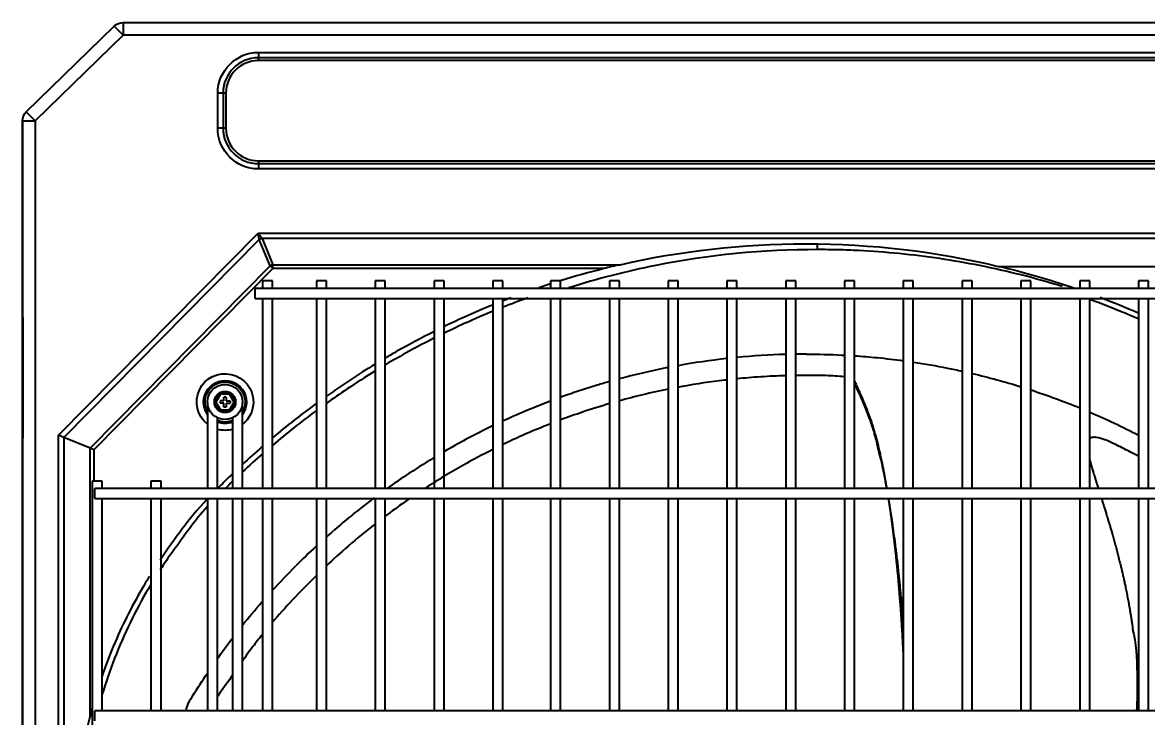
# Model space of a CAD drawing. Extents: x 58467 to 79089, y -33726 to -17391.
# Drawn here: x 72275.21 to 72320.21, y -20253.77 to -20225.97 of the extents above; entities that cross this region are included whole.
import ezdxf

# ---------------------------------------------------------------- set-up
doc = ezdxf.new("R2010")
doc.units = 0
doc.header["$LTSCALE"] = 100
doc.layers.add('+ENTE-ST-DOSEME USTU KONDDRENAJ', color=110, linetype='DOSEMEUSTUKONDENSDRENAJ_LINE', lineweight=40)
doc.linetypes.add('DOSEMEUSTUKONDENSDRENAJ_LINE', pattern='A,300,-40,["CD",Standard,S=15,R=0,X=-35,Y=-7.5],0', length=340)

# ---------------------------------------------------------------- blocks, each defined once
blk = doc.blocks.new('2. KAT SAĞ')
at = {"color": 3}
for p, q in [((54067.032, -32927.052, -3.539), (54183.034, -32927.052, -3.539)), ((54067.032, -32927.052, -3.539), (54067.032, -32927.552, -3.539)), ((54063.157, -32930.626, -3.539), (54066.679, -32927.199, -3.539)), ((54067.032, -32927.552, -3.539), (54063.511, -32930.98, -3.539)), ((54066.679, -32927.199, -3.539), (54067.032, -32927.552, -3.539)), ((54183.034, -32927.552, -3.539), (54067.032, -32927.552, -3.539)), ((54072.439, -32928.248, -3.539), (54177.584, -32928.248, -3.539)), ((54072.439, -32928.248, -3.539), (54072.439, -32928.46, -3.539)), ((54177.584, -32928.46, -3.539), (54072.439, -32928.46, -3.539)), ((54072.439, -32928.572, -3.539), (54072.439, -32928.46, -3.539)), ((54177.584, -32928.572, -3.539), (54072.439, -32928.572, -3.539)), ((54070.815, -32931.278, -3.539), (54070.815, -32929.872, -3.539)), ((54071.027, -32929.872, -3.539), (54070.815, -32929.872, -3.539)), ((54071.027, -32929.872, -3.539), (54071.027, -32931.278, -3.539)), ((54071.139, -32929.872, -3.539), (54071.027, -32929.872, -3.539)), ((54071.139, -32929.872, -3.539), (54071.139, -32931.278, -3.539)), ((54063.157, -32930.626, -3.539), (54063.511, -32930.98, -3.539)), ((54063.011, -32999.031, -3.539), (54063.011, -32930.98, -3.539)), ((54063.011, -32930.98, -3.539), (54063.511, -32930.98, -3.539)), ((54063.011, -32931.026, -3.539), (54063.011, -32999.031, -3.539)), ((54063.011, -32931.026, -3.539), (54063.011, -32999.031, -3.539)), ((54063.511, -32930.98, -3.539), (54063.511, -32999.031, -3.539)), ((54071.027, -32931.278, -3.539), (54070.815, -32931.278, -3.539)), ((54071.139, -32931.278, -3.539), (54071.027, -32931.278, -3.539)), ((54072.439, -32932.578, -3.539), (54072.439, -32932.69, -3.539)), ((54072.439, -32932.578, -3.539), (54177.584, -32932.578, -3.539)), ((54072.439, -32932.69, -3.539), (54177.584, -32932.69, -3.539)), ((54072.439, -32932.69, -3.539), (54072.439, -32932.902, -3.539)), ((54177.584, -32932.902, -3.539), (54072.439, -32932.902, -3.539)), ((54064.451, -32943.54, -3.539), (54072.432, -32935.469, -3.539)), ((54072.432, -32935.469, -3.539), (54177.59, -32935.469, -3.539)), ((54072.475, -32935.726, -3.539), (54072.432, -32935.469, -3.539)), ((54072.432, -32935.469, -3.539), (54072.585, -32935.681, -3.539)), ((54072.585, -32935.681, -3.539), (54073.018, -32936.728, -3.539)), ((54177.438, -32935.681, -3.539), (54072.585, -32935.681, -3.539)), ((54072.475, -32935.726, -3.539), (54064.663, -32943.628, -3.539)), ((54072.908, -32936.774, -3.539), (54072.475, -32935.726, -3.539)), ((54065.711, -32944.062, -3.539), (54072.908, -32936.774, -3.539)), ((54073.018, -32936.884, -3.539), (54065.866, -32944.127, -3.539)), ((54073.018, -32936.884, -3.539), (54072.908, -32936.774, -3.539)), ((54073.018, -32936.728, -3.539), (54086.895, -32936.728, -3.539)), ((54073.018, -32936.884, -3.539), (54073.018, -32936.728, -3.539)), ((54086.246, -32936.884, -3.539), (54073.018, -32936.884, -3.539)), ((54102.012, -32936.793, -3.539), (54112.834, -32936.793, -3.539)), ((54072.605, -32937.373, -3.539), (54072.605, -32937.673, -3.539)), ((54073.005, -32937.373, -3.539), (54072.605, -32937.373, -3.539)), ((54073.005, -32937.673, -3.539), (54073.005, -32937.373, -3.539)), ((54074.762, -32937.373, -3.539), (54074.762, -32937.673, -3.539)), ((54075.162, -32937.373, -3.539), (54074.762, -32937.373, -3.539)), ((54075.162, -32937.673, -3.539), (54075.162, -32937.373, -3.539)), ((54077.111, -32937.373, -3.539), (54077.111, -32937.673, -3.539)), ((54077.511, -32937.373, -3.539), (54077.111, -32937.373, -3.539)), ((54077.511, -32937.673, -3.539), (54077.511, -32937.373, -3.539)), ((54079.461, -32937.373, -3.539), (54079.461, -32937.673, -3.539)), ((54079.861, -32937.373, -3.539), (54079.461, -32937.373, -3.539)), ((54079.861, -32937.673, -3.539), (54079.861, -32937.373, -3.539)), ((54081.811, -32937.373, -3.539), (54081.811, -32937.673, -3.539)), ((54082.21, -32937.373, -3.539), (54081.811, -32937.373, -3.539)), ((54082.21, -32937.673, -3.539), (54082.21, -32937.373, -3.539)), ((54084.117, -32937.373, -3.539), (54084.117, -32937.673, -3.539)), ((54084.517, -32937.373, -3.539), (54084.117, -32937.373, -3.539)), ((54084.517, -32937.673, -3.539), (54084.517, -32937.373, -3.539)), ((54086.467, -32937.373, -3.539), (54086.467, -32937.673, -3.539)), ((54086.867, -32937.373, -3.539), (54086.467, -32937.373, -3.539)), ((54086.867, -32937.673, -3.539), (54086.867, -32937.373, -3.539)), ((54088.816, -32937.373, -3.539), (54088.816, -32937.673, -3.539)), ((54089.216, -32937.373, -3.539), (54088.816, -32937.373, -3.539)), ((54089.216, -32937.673, -3.539), (54089.216, -32937.373, -3.539)), ((54091.166, -32937.373, -3.539), (54091.166, -32937.673, -3.539)), ((54091.566, -32937.373, -3.539), (54091.166, -32937.373, -3.539)), ((54091.566, -32937.673, -3.539), (54091.566, -32937.373, -3.539)), ((54093.516, -32937.373, -3.539), (54093.516, -32937.673, -3.539)), ((54093.916, -32937.373, -3.539), (54093.516, -32937.373, -3.539)), ((54093.916, -32937.673, -3.539), (54093.916, -32937.373, -3.539)), ((54095.865, -32937.373, -3.539), (54095.865, -32937.673, -3.539)), ((54096.265, -32937.373, -3.539), (54095.865, -32937.373, -3.539)), ((54096.265, -32937.673, -3.539), (54096.265, -32937.373, -3.539)), ((54098.215, -32937.373, -3.539), (54098.215, -32937.673, -3.539)), ((54098.615, -32937.373, -3.539), (54098.215, -32937.373, -3.539)), ((54098.615, -32937.673, -3.539), (54098.615, -32937.373, -3.539)), ((54100.565, -32937.373, -3.539), (54100.565, -32937.673, -3.539)), ((54100.965, -32937.373, -3.539), (54100.565, -32937.373, -3.539)), ((54100.965, -32937.673, -3.539), (54100.965, -32937.373, -3.539)), ((54102.914, -32937.373, -3.539), (54102.914, -32937.673, -3.539)), ((54103.314, -32937.373, -3.539), (54102.914, -32937.373, -3.539)), ((54103.314, -32937.673, -3.539), (54103.314, -32937.373, -3.539)), ((54105.264, -32937.373, -3.539), (54105.264, -32937.673, -3.539)), ((54105.664, -32937.373, -3.539), (54105.264, -32937.373, -3.539)), ((54105.664, -32937.673, -3.539), (54105.664, -32937.373, -3.539)), ((54107.613, -32937.373, -3.539), (54107.613, -32937.673, -3.539)), ((54108.013, -32937.373, -3.539), (54107.613, -32937.373, -3.539)), ((54108.013, -32937.673, -3.539), (54108.013, -32937.373, -3.539)), ((54177.76, -32937.673, -3.539), (54072.305, -32937.673, -3.539)), ((54072.305, -32937.873, -3.539), (54072.305, -32937.673, -3.539)), ((54072.305, -32938.073, -3.539), (54072.305, -32937.873, -3.539)), ((54072.305, -32938.073, -3.539), (54177.76, -32938.073, -3.539)), ((54072.605, -32938.073, -3.539), (54072.605, -32945.672, -3.539)), ((54073.005, -32945.672, -3.539), (54073.005, -32938.073, -3.539)), ((54074.762, -32938.073, -3.539), (54074.762, -32945.672, -3.539)), ((54075.162, -32945.672, -3.539), (54075.162, -32938.073, -3.539)), ((54077.111, -32938.073, -3.539), (54077.111, -32945.672, -3.539)), ((54077.511, -32945.672, -3.539), (54077.511, -32938.073, -3.539)), ((54079.461, -32938.073, -3.539), (54079.461, -32945.672, -3.539)), ((54079.861, -32945.672, -3.539), (54079.861, -32938.073, -3.539)), ((54081.811, -32938.073, -3.539), (54081.811, -32945.672, -3.539)), ((54082.21, -32945.672, -3.539), (54082.21, -32938.073, -3.539)), ((54084.117, -32938.073, -3.539), (54084.117, -32945.672, -3.539)), ((54084.517, -32945.672, -3.539), (54084.517, -32938.073, -3.539)), ((54086.467, -32938.073, -3.539), (54086.467, -32945.672, -3.539)), ((54086.867, -32945.672, -3.539), (54086.867, -32938.073, -3.539)), ((54088.816, -32938.073, -3.539), (54088.816, -32945.672, -3.539)), ((54089.216, -32945.672, -3.539), (54089.216, -32938.073, -3.539)), ((54091.166, -32938.073, -3.539), (54091.166, -32945.672, -3.539)), ((54091.566, -32945.672, -3.539), (54091.566, -32938.073, -3.539)), ((54093.516, -32938.073, -3.539), (54093.516, -32945.672, -3.539)), ((54093.916, -32945.672, -3.539), (54093.916, -32938.073, -3.539)), ((54095.865, -32938.073, -3.539), (54095.865, -32945.672, -3.539)), ((54096.265, -32945.672, -3.539), (54096.265, -32938.073, -3.539)), ((54098.215, -32938.073, -3.539), (54098.215, -32945.672, -3.539)), ((54098.615, -32945.672, -3.539), (54098.615, -32938.073, -3.539)), ((54100.565, -32938.073, -3.539), (54100.565, -32945.672, -3.539)), ((54100.965, -32945.672, -3.539), (54100.965, -32938.073, -3.539)), ((54102.914, -32938.073, -3.539), (54102.914, -32945.672, -3.539)), ((54103.314, -32945.672, -3.539), (54103.314, -32938.073, -3.539)), ((54105.264, -32938.073, -3.539), (54105.264, -32945.672, -3.539)), ((54105.664, -32945.672, -3.539), (54105.664, -32938.073, -3.539)), ((54107.613, -32938.073, -3.539), (54107.613, -32945.672, -3.539)), ((54108.013, -32945.672, -3.539), (54108.013, -32938.073, -3.539)), ((54063.011, -32939.174, -3.539), (54063.031, -32939.174, -3.539)), ((54063.011, -32939.174, -3.539), (54063.031, -32939.174, -3.539)), ((54063.031, -32939.174, -3.539), (54063.031, -32938.874, -3.539)), ((54063.031, -32939.174, -3.539), (54063.031, -32938.874, -3.539)), ((54063.031, -32943.657, -3.539), (54063.031, -32939.174, -3.539)), ((54063.031, -32943.657, -3.539), (54063.031, -32939.174, -3.539)), ((54070.68, -32942.213, -3.539), (54070.893, -32941.845, -3.539)), ((54070.922, -32941.895, -3.539), (54070.738, -32942.213, -3.539)), ((54070.893, -32941.845, -3.539), (54071.318, -32941.845, -3.539)), ((54070.922, -32941.895, -3.539), (54070.893, -32941.845, -3.539)), ((54071.289, -32941.895, -3.539), (54070.922, -32941.895, -3.539)), ((54071.318, -32941.845, -3.539), (54071.289, -32941.895, -3.539)), ((54071.472, -32942.213, -3.539), (54071.289, -32941.895, -3.539)), ((54071.318, -32941.845, -3.539), (54071.53, -32942.213, -3.539)), ((54070.406, -32942.23, -3.539), (54070.406, -32943.606, -3.539)), ((54070.893, -32942.581, -3.539), (54070.68, -32942.213, -3.539)), ((54070.738, -32942.213, -3.539), (54070.68, -32942.213, -3.539)), ((54070.738, -32942.213, -3.539), (54070.922, -32942.531, -3.539)), ((54070.905, -32942.163, -3.539), (54070.905, -32942.263, -3.539)), ((54071.055, -32942.163, -3.539), (54070.905, -32942.163, -3.539)), ((54071.055, -32942.263, -3.539), (54070.905, -32942.263, -3.539)), ((54071.155, -32942.013, -3.539), (54071.055, -32942.013, -3.539)), ((54071.055, -32942.163, -3.539), (54071.055, -32942.013, -3.539)), ((54071.055, -32942.413, -3.539), (54071.055, -32942.263, -3.539)), ((54071.155, -32942.413, -3.539), (54071.055, -32942.413, -3.539)), ((54071.155, -32942.013, -3.539), (54071.155, -32942.163, -3.539)), ((54071.155, -32942.163, -3.539), (54071.305, -32942.163, -3.539)), ((54071.155, -32942.263, -3.539), (54071.155, -32942.413, -3.539)), ((54071.155, -32942.263, -3.539), (54071.305, -32942.263, -3.539)), ((54071.289, -32942.531, -3.539), (54071.472, -32942.213, -3.539)), ((54071.305, -32942.163, -3.539), (54071.305, -32942.263, -3.539)), ((54071.53, -32942.213, -3.539), (54071.318, -32942.581, -3.539)), ((54071.53, -32942.213, -3.539), (54071.472, -32942.213, -3.539)), ((54071.805, -32943.606, -3.539), (54071.805, -32942.23, -3.539)), ((54070.805, -32943.606, -3.539), (54070.805, -32942.846, -3.539)), ((54070.922, -32942.531, -3.539), (54070.893, -32942.581, -3.539)), ((54071.318, -32942.581, -3.539), (54070.893, -32942.581, -3.539)), ((54070.922, -32942.531, -3.539), (54071.289, -32942.531, -3.539)), ((54071.318, -32942.581, -3.539), (54071.289, -32942.531, -3.539)), ((54071.405, -32942.846, -3.539), (54071.405, -32943.606, -3.539)), ((54064.451, -32992.596, -3.539), (54064.451, -32943.54, -3.539)), ((54064.663, -32943.628, -3.539), (54064.451, -32943.54, -3.539)), ((54065.711, -32944.062, -3.539), (54064.663, -32943.628, -3.539)), ((54064.663, -32943.628, -3.539), (54064.663, -32992.444, -3.539)), ((54070.406, -32943.606, -3.539), (54070.406, -32943.889, -3.539)), ((54070.805, -32943.889, -3.539), (54070.805, -32943.606, -3.539)), ((54071.405, -32943.606, -3.539), (54071.405, -32943.889, -3.539)), ((54071.805, -32943.889, -3.539), (54071.805, -32943.606, -3.539)), ((54065.711, -32954.774, -3.539), (54065.711, -32944.062, -3.539)), ((54065.866, -32944.127, -3.539), (54065.711, -32944.062, -3.539)), ((54065.866, -32944.127, -3.539), (54065.866, -32945.372, -3.539)), ((54070.406, -32943.889, -3.539), (54070.406, -32944.255, -3.539)), ((54070.406, -32944.255, -3.539), (54070.406, -32944.538, -3.539)), ((54070.805, -32944.255, -3.539), (54070.805, -32943.889, -3.539)), ((54070.805, -32944.538, -3.539), (54070.805, -32944.255, -3.539)), ((54071.405, -32943.889, -3.539), (54071.405, -32944.255, -3.539)), ((54071.405, -32944.255, -3.539), (54071.405, -32944.537, -3.539)), ((54071.805, -32944.255, -3.539), (54071.805, -32943.889, -3.539)), ((54071.805, -32943.889, -3.539), (54071.805, -32943.889, -3.539)), ((54071.805, -32944.537, -3.539), (54071.805, -32944.255, -3.539)), ((54071.805, -32944.255, -3.539), (54071.805, -32944.255, -3.539)), ((54070.406, -32944.538, -3.539), (54070.406, -32945.672, -3.539)), ((54070.805, -32945.672, -3.539), (54070.805, -32944.538, -3.539)), ((54071.405, -32944.537, -3.539), (54071.405, -32945.672, -3.539)), ((54071.805, -32945.672, -3.539), (54071.805, -32944.537, -3.539)), ((54065.797, -32945.372, -3.539), (54065.797, -32990.765, -3.539)), ((54066.197, -32945.372, -3.539), (54065.797, -32945.372, -3.539)), ((54066.197, -32945.672, -3.539), (54066.197, -32945.372, -3.539)), ((54068.146, -32945.372, -3.539), (54068.146, -32945.672, -3.539)), ((54068.546, -32945.372, -3.539), (54068.146, -32945.372, -3.539)), ((54068.546, -32945.672, -3.539), (54068.546, -32945.372, -3.539)), ((54184.259, -32945.672, -3.539), (54065.897, -32945.672, -3.539)), ((54065.897, -32945.872, -3.539), (54065.897, -32945.672, -3.539)), ((54065.897, -32946.072, -3.539), (54065.897, -32945.872, -3.539)), ((54065.897, -32946.072, -3.539), (54184.259, -32946.072, -3.539)), ((54066.197, -32954.55, -3.539), (54066.197, -32946.072, -3.539)), ((54068.146, -32946.072, -3.539), (54068.146, -32954.55, -3.539)), ((54068.546, -32954.55, -3.539), (54068.546, -32946.072, -3.539)), ((54070.406, -32946.072, -3.539), (54070.406, -32954.551, -3.539)), ((54070.805, -32954.551, -3.539), (54070.805, -32946.072, -3.539)), ((54071.405, -32946.072, -3.539), (54071.405, -32954.55, -3.539)), ((54071.805, -32954.55, -3.539), (54071.805, -32946.072, -3.539)), ((54072.605, -32946.072, -3.539), (54072.605, -32954.551, -3.539)), ((54073.005, -32954.551, -3.539), (54073.005, -32946.072, -3.539)), ((54074.762, -32946.072, -3.539), (54074.762, -32954.551, -3.539)), ((54075.162, -32954.551, -3.539), (54075.162, -32946.072, -3.539)), ((54077.111, -32946.072, -3.539), (54077.111, -32954.551, -3.539)), ((54077.511, -32954.551, -3.539), (54077.511, -32946.072, -3.539)), ((54079.461, -32946.072, -3.539), (54079.461, -32954.551, -3.539)), ((54079.861, -32954.551, -3.539), (54079.861, -32946.072, -3.539)), ((54081.811, -32946.072, -3.539), (54081.811, -32954.551, -3.539)), ((54082.21, -32954.551, -3.539), (54082.21, -32946.072, -3.539)), ((54084.117, -32946.072, -3.539), (54084.117, -32954.551, -3.539)), ((54084.517, -32954.551, -3.539), (54084.517, -32946.072, -3.539)), ((54086.467, -32946.072, -3.539), (54086.467, -32954.551, -3.539)), ((54086.867, -32954.551, -3.539), (54086.867, -32946.072, -3.539)), ((54088.816, -32946.072, -3.539), (54088.816, -32954.551, -3.539)), ((54089.216, -32954.551, -3.539), (54089.216, -32946.072, -3.539)), ((54091.166, -32946.072, -3.539), (54091.166, -32954.551, -3.539)), ((54091.566, -32954.551, -3.539), (54091.566, -32946.072, -3.539)), ((54093.516, -32946.072, -3.539), (54093.516, -32954.551, -3.539)), ((54093.916, -32954.551, -3.539), (54093.916, -32946.072, -3.539)), ((54095.865, -32946.072, -3.539), (54095.865, -32954.551, -3.539)), ((54096.265, -32954.551, -3.539), (54096.265, -32946.072, -3.539)), ((54098.215, -32946.072, -3.539), (54098.215, -32954.551, -3.539)), ((54098.615, -32954.551, -3.539), (54098.615, -32946.072, -3.539)), ((54100.565, -32946.072, -3.539), (54100.565, -32954.551, -3.539)), ((54100.965, -32954.551, -3.539), (54100.965, -32946.072, -3.539)), ((54102.914, -32946.072, -3.539), (54102.914, -32954.551, -3.539)), ((54103.314, -32954.551, -3.539), (54103.314, -32946.072, -3.539)), ((54105.264, -32946.072, -3.539), (54105.264, -32954.551, -3.539)), ((54105.664, -32954.551, -3.539), (54105.664, -32946.072, -3.539)), ((54107.613, -32946.072, -3.539), (54107.613, -32954.551, -3.539)), ((54108.013, -32954.551, -3.539), (54108.013, -32946.072, -3.539)), ((54184.259, -32954.55, -3.539), (54065.897, -32954.55, -3.539)), ((54065.897, -32954.75, -3.539), (54065.897, -32954.55, -3.539)), ((54065.897, -32954.95, -3.539), (54065.897, -32954.75, -3.539))]:
    blk.add_line(p, q, dxfattribs=at)
for radius in [0.7, 0.425, 0.425]:
    blk.add_circle((54071.105, -32942.213, -3.539), radius, dxfattribs=at)
at = {"color": 3, "extrusion": (0, 0, -1)}
for centre, radius, start, end in [((-54067.032, -32927.552, 3.539), 0.5, 45, 90), ((-54072.439, -32929.872, 3.539), 1.624, 0, 90), ((-54063.511, -32930.98, 3.539), 0.5, 0, 45), ((-54072.439, -32931.278, 3.539), 1.624, 270, 0), ((-54062.951, -32938.874, 3.539), 0.08, 138.5895, 180), ((-54062.951, -32938.874, 3.539), 0.08, 138.5895, 180), ((-54071.105, -32942.213, 3.539), 1.133, 308.1431, 180), ((-54071.105, -32942.213, 3.539), 0.856, 324.7874, 180), ((-54071.105, -32942.213, 3.539), 0.8, 331.0199, 180), ((-54071.105, -32942.213, 3.539), 0.8, 180, 208.9856), ((-54071.105, -32942.213, 3.539), 0.856, 180, 215.2181), ((-54071.105, -32942.213, 3.539), 1.133, 180, 231.8625), ((-54071.105, -32942.213, 3.539), 0.8, 247.9949, 292.0107), ((-54071.105, -32942.213, 3.539), 0.856, 249.5138, 290.4919), ((-54071.105, -32942.213, 3.539), 1.133, 254.6607, 285.3451)]:
    blk.add_arc(centre, radius, start, end, dxfattribs=at)
at = {"color": 3}
for centre, radius, start, end in [((54072.439, -32929.872, -3.539), 1.412, 90, 180), ((54072.439, -32929.872, -3.539), 1.3, 90, 180), ((54072.439, -32931.278, -3.539), 1.412, 180, 270), ((54072.439, -32931.278, -3.539), 1.3, 180, 270)]:
    blk.add_arc(centre, radius, start, end, dxfattribs=at)
for centre in [(54072.585, -32935.836, -3.539), (54073.018, -32936.884, -3.539)]:
    blk.add_ellipse(centre, major_axis=(-0.203, -0.084), ratio=0.678598, start_param=4.438375, end_param=4.986403, dxfattribs=at)
for points, knots in [([(54094.788, -32936.125, -3.539), (54092.614, -32936.123, -3.539), (54090.432, -32936.339, -3.539), (54087.146, -32936.994, -3.539), (54085.991, -32937.289, -3.539), (54084.853, -32937.648, -3.539)], [0, 0, 0, 0, 0.642828, 0.642828, 1, 1, 1, 1]), ([(54104.563, -32937.598, -3.539), (54103.481, -32937.263, -3.539), (54102.384, -32936.985, -3.539), (54100.212, -32936.552, -3.539), (54099.138, -32936.391, -3.539), (54097.51, -32936.231, -3.539), (54096.966, -32936.191, -3.539), (54096.15, -32936.151, -3.539), (54095.878, -32936.141, -3.539), (54095.333, -32936.128, -3.539), (54095.057, -32936.125, -3.539), (54094.788, -32936.125, -3.539)], [0, 0, 0, 0, 0.344826, 0.344826, 0.672413, 0.672413, 0.836207, 0.836207, 0.918103, 0.918103, 1, 1, 1, 1]), ([(54107.624, -32938.904, -3.539), (54107.417, -32938.813, -3.539), (54107.209, -32938.724, -3.539), (54106.56, -32938.456, -3.539), (54106.116, -32938.283, -3.539), (54105.67, -32938.12, -3.539)], [0, 0, 0, 0, 0.321462, 0.321462, 1, 1, 1, 1]), ([(54081.801, -32938.593, -3.539), (54081.772, -32938.604, -3.539), (54081.744, -32938.616, -3.539), (54081.091, -32938.886, -3.539), (54080.471, -32939.165, -3.539), (54079.859, -32939.464, -3.539)], [0, 0, 0, 0, 0.043139, 0.043139, 1, 1, 1, 1]), ([(54079.45, -32939.405, -3.539), (54078.938, -32939.662, -3.539), (54078.433, -32939.932, -3.539), (54077.793, -32940.295, -3.539), (54077.65, -32940.378, -3.539), (54077.508, -32940.462, -3.539)], [0, 0, 0, 0, 0.775009, 0.775009, 1, 1, 1, 1]), ([(54094.345, -32940.301, -3.539), (54094.823, -32940.301, -3.539), (54095.29, -32940.313, -3.539), (54095.797, -32940.338, -3.539), (54095.832, -32940.34, -3.539), (54095.867, -32940.342, -3.539)], [0, 0, 0, 0, 0.930665, 0.930665, 1, 1, 1, 1]), ([(54096.268, -32940.365, -3.539), (54096.57, -32940.386, -3.539), (54096.873, -32940.411, -3.539), (54097.524, -32940.475, -3.539), (54097.872, -32940.515, -3.539), (54098.219, -32940.563, -3.539)], [0, 0, 0, 0, 0.464066, 0.464066, 1, 1, 1, 1]), ([(54098.62, -32940.62, -3.539), (54099.074, -32940.688, -3.539), (54099.527, -32940.766, -3.539), (54100.175, -32940.895, -3.539), (54100.373, -32940.937, -3.539), (54100.57, -32940.98, -3.539)], [0, 0, 0, 0, 0.694891, 0.694891, 1, 1, 1, 1]), ([(54077.086, -32940.985, -3.539), (54076.712, -32941.214, -3.539), (54076.344, -32941.45, -3.539), (54075.695, -32941.884, -3.539), (54075.412, -32942.08, -3.539), (54075.132, -32942.28, -3.539)], [0, 0, 0, 0, 0.558497, 0.558497, 1, 1, 1, 1]), ([(54088.815, -32940.836, -3.539), (54088.785, -32940.842, -3.539), (54088.754, -32940.848, -3.539), (54088.098, -32940.978, -3.539), (54087.477, -32941.123, -3.539), (54086.859, -32941.289, -3.539)], [0, 0, 0, 0, 0.0469, 0.0469, 1, 1, 1, 1]), ([(54086.461, -32941.399, -3.539), (54086.301, -32941.444, -3.539), (54086.141, -32941.491, -3.539), (54085.755, -32941.608, -3.539), (54085.529, -32941.679, -3.539), (54085.078, -32941.828, -3.539), (54084.853, -32941.905, -3.539), (54084.588, -32942, -3.539), (54084.546, -32942.015, -3.539), (54084.505, -32942.03, -3.539)], [0, 0, 0, 0, 0.243898, 0.243898, 0.590099, 0.590099, 0.9363, 0.9363, 1, 1, 1, 1]), ([(54091.166, -32941.33, -3.539), (54091.132, -32941.334, -3.539), (54090.544, -32941.402, -3.539), (54089.895, -32941.498, -3.539), (54089.279, -32941.611, -3.539), (54089.216, -32941.622, -3.539)], [0, 0, 0, 0, 0.051596, 0.904233, 1, 1, 1, 1]), ([(54093.514, -32941.162, -3.539), (54093.349, -32941.167, -3.539), (54092.851, -32941.185, -3.539), (54092.202, -32941.228, -3.539), (54091.718, -32941.272, -3.539), (54091.565, -32941.287, -3.539)], [0, 0, 0, 0, 0.252208, 0.764491, 1, 1, 1, 1]), ([(54095.864, -32941.208, -3.539), (54095.616, -32941.186, -3.539), (54095.079, -32941.15, -3.539), (54094.433, -32941.147, -3.539), (54094.031, -32941.151, -3.539), (54093.914, -32941.153, -3.539)], [0, 0, 0, 0, 0.37572, 0.818355, 1, 1, 1, 1]), ([(54096.343, -32941.512, -3.539), (54096.326, -32941.48, -3.539), (54096.296, -32941.427, -3.539), (54096.274, -32941.388, -3.539), (54096.265, -32941.372, -3.539)], [0, 0, 0, 0, 0.532534, 1, 1, 1, 1]), ([(54097.553, -32945.673, -3.539), (54097.551, -32945.664, -3.539), (54097.543, -32945.606, -3.539), (54097.526, -32945.496, -3.539), (54097.492, -32945.297, -3.539), (54097.43, -32945.008, -3.539), (54097.386, -32944.775, -3.539), (54097.309, -32944.425, -3.539), (54097.245, -32944.22, -3.539), (54097.194, -32943.984, -3.539), (54097.154, -32943.803, -3.539), (54097.108, -32943.621, -3.539), (54097.064, -32943.475, -3.539), (54097.036, -32943.379, -3.539), (54097.009, -32943.289, -3.539), (54096.968, -32943.166, -3.539), (54096.908, -32942.985, -3.539), (54096.787, -32942.645, -3.539), (54096.635, -32942.27, -3.539), (54096.479, -32941.913, -3.539), (54096.39, -32941.734, -3.539), (54096.336, -32941.621, -3.539), (54096.304, -32941.534, -3.539), (54096.295, -32941.442, -3.539), (54096.287, -32941.396, -3.539), (54096.285, -32941.378, -3.539)], [0, 0, 0, 0, 0.005394, 0.035574, 0.066603, 0.130629, 0.243655, 0.266475, 0.346531, 0.38044, 0.417111, 0.456558, 0.498164, 0.521749, 0.531848, 0.564447, 0.595782, 0.649695, 0.782565, 0.838846, 0.88891, 0.914609, 0.933595, 0.963425, 1, 1, 1, 1]), ([(54097.564, -32945.672, -3.539), (54097.564, -32945.671, -3.539), (54097.556, -32945.626, -3.539), (54097.541, -32945.538, -3.539), (54097.519, -32945.409, -3.539), (54097.499, -32945.296, -3.539), (54097.476, -32945.17, -3.539), (54097.456, -32945.059, -3.539), (54097.43, -32944.922, -3.539), (54097.408, -32944.814, -3.539), (54097.381, -32944.678, -3.539), (54097.359, -32944.571, -3.539), (54097.333, -32944.45, -3.539), (54097.31, -32944.344, -3.539), (54097.284, -32944.225, -3.539), (54097.256, -32944.106, -3.539), (54097.231, -32944.001, -3.539), (54097.205, -32943.896, -3.539), (54097.179, -32943.792, -3.539), (54097.152, -32943.689, -3.539), (54097.125, -32943.587, -3.539), (54097.097, -32943.487, -3.539), (54097.068, -32943.388, -3.539), (54097.04, -32943.293, -3.539), (54097.009, -32943.195, -3.539), (54096.979, -32943.099, -3.539), (54096.951, -32943.015, -3.539), (54096.923, -32942.933, -3.539), (54096.891, -32942.84, -3.539), (54096.858, -32942.748, -3.539), (54096.828, -32942.669, -3.539), (54096.799, -32942.591, -3.539), (54096.769, -32942.515, -3.539), (54096.735, -32942.428, -3.539), (54096.705, -32942.354, -3.539), (54096.675, -32942.282, -3.539), (54096.65, -32942.221, -3.539), (54096.624, -32942.16, -3.539), (54096.595, -32942.093, -3.539), (54096.567, -32942.026, -3.539), (54096.539, -32941.961, -3.539), (54096.516, -32941.909, -3.539), (54096.492, -32941.854, -3.539), (54096.472, -32941.808, -3.539), (54096.449, -32941.754, -3.539), (54096.431, -32941.713, -3.539), (54096.41, -32941.666, -3.539), (54096.392, -32941.625, -3.539), (54096.377, -32941.59, -3.539), (54096.361, -32941.552, -3.539), (54096.354, -32941.537, -3.539), (54096.352, -32941.532, -3.539)], [0, 0, 0, 0, 0.000919, 0.026107, 0.051295, 0.076483, 0.093275, 0.126859, 0.143651, 0.177235, 0.194027, 0.227611, 0.244403, 0.269591, 0.294779, 0.319967, 0.345155, 0.361947, 0.387135, 0.412323, 0.429115, 0.454303, 0.479491, 0.496283, 0.521471, 0.546659, 0.563451, 0.580243, 0.605431, 0.630619, 0.647411, 0.664203, 0.689391, 0.706183, 0.731372, 0.748164, 0.764956, 0.781748, 0.79854, 0.823728, 0.84052, 0.857312, 0.874104, 0.890896, 0.907688, 0.92448, 0.941272, 0.958064, 0.974856, 0.991648, 1, 1, 1, 1]), ([(54088.817, -32941.7, -3.539), (54088.479, -32941.768, -3.539), (54087.83, -32941.911, -3.539), (54087.18, -32942.079, -3.539), (54086.867, -32942.165, -3.539)], [0, 0, 0, 0, 0.520178, 1, 1, 1, 1]), ([(54084.106, -32942.178, -3.539), (54083.836, -32942.28, -3.539), (54083.568, -32942.387, -3.539), (54082.929, -32942.651, -3.539), (54082.561, -32942.813, -3.539), (54082.196, -32942.982, -3.539)], [0, 0, 0, 0, 0.416753, 0.416753, 1, 1, 1, 1]), ([(54086.468, -32942.279, -3.539), (54086.11, -32942.384, -3.539), (54085.46, -32942.588, -3.539), (54084.809, -32942.82, -3.539), (54084.516, -32942.93, -3.539)], [0, 0, 0, 0, 0.549857, 1, 1, 1, 1]), ([(54081.796, -32943.171, -3.539), (54081.443, -32943.342, -3.539), (54081.094, -32943.519, -3.539), (54080.445, -32943.866, -3.539), (54080.143, -32944.034, -3.539), (54079.845, -32944.207, -3.539)], [0, 0, 0, 0, 0.531495, 0.531495, 1, 1, 1, 1]), ([(54084.116, -32943.083, -3.539), (54083.741, -32943.23, -3.539), (54083.104, -32943.496, -3.539), (54082.468, -32943.789, -3.539), (54082.207, -32943.915, -3.539)], [0, 0, 0, 0, 0.58808, 1, 1, 1, 1]), ([(54107.615, -32944.382, -3.539), (54107.471, -32944.305, -3.539), (54107.136, -32944.129, -3.539), (54106.693, -32943.907, -3.539), (54106.281, -32943.717, -3.539), (54106.01, -32943.628, -3.539), (54105.808, -32943.619, -3.539), (54105.718, -32943.643, -3.539), (54105.675, -32943.669, -3.539), (54105.664, -32943.677, -3.539)], [0, 0, 0, 0, 0.231844, 0.538128, 0.699931, 0.858126, 0.923343, 0.979536, 1, 1, 1, 1]), ([(54081.806, -32944.112, -3.539), (54081.406, -32944.312, -3.539), (54080.509, -32944.788, -3.539), (54079.622, -32945.323, -3.539), (54079.133, -32945.639, -3.539)], [0, 0, 0, 0, 0.44453, 1, 1, 1, 1]), ([(54079.443, -32944.445, -3.539), (54079.067, -32944.671, -3.539), (54078.696, -32944.907, -3.539), (54078.087, -32945.312, -3.539), (54077.847, -32945.478, -3.539), (54077.609, -32945.647, -3.539)], [0, 0, 0, 0, 0.601739, 0.601739, 1, 1, 1, 1]), ([(54105.663, -32944.506, -3.539), (54105.666, -32944.519, -3.539), (54105.676, -32944.557, -3.539), (54105.692, -32944.62, -3.539), (54105.712, -32944.693, -3.539), (54105.736, -32944.781, -3.539), (54105.763, -32944.872, -3.539), (54105.794, -32944.979, -3.539), (54105.823, -32945.074, -3.539), (54105.852, -32945.171, -3.539), (54105.883, -32945.27, -3.539), (54105.919, -32945.385, -3.539), (54105.956, -32945.503, -3.539), (54105.987, -32945.602, -3.539), (54106.005, -32945.658, -3.539), (54106.013, -32945.683, -3.539)], [0, 0, 0, 0, 0.041171, 0.11053, 0.17989, 0.249249, 0.353288, 0.422648, 0.526687, 0.596046, 0.665406, 0.769445, 0.873484, 0.942844, 1, 1, 1, 1]), ([(54077.065, -32946.044, -3.539), (54076.911, -32946.159, -3.539), (54076.757, -32946.277, -3.539), (54076.416, -32946.542, -3.539), (54076.23, -32946.691, -3.539), (54075.738, -32947.094, -3.539), (54075.436, -32947.352, -3.539), (54075.139, -32947.617, -3.539)], [0, 0, 0, 0, 0.233835, 0.233835, 0.520573, 0.520573, 1, 1, 1, 1]), ([(54070.396, -32946.402, -3.539), (54069.869, -32946.968, -3.539), (54069.469, -32947.565, -3.539), (54068.845, -32948.424, -3.539), (54068.676, -32948.669, -3.539), (54068.513, -32948.917, -3.539)], [0, 0, 0, 0, 0.719648, 0.719648, 1, 1, 1, 1]), ([(54078.502, -32946.06, -3.539), (54078.428, -32946.111, -3.539), (54078.091, -32946.344, -3.539), (54077.757, -32946.586, -3.539), (54077.499, -32946.78, -3.539)], [0, 0, 0, 0, 0.220681, 1, 1, 1, 1]), ([(54098.216, -32950.959, -3.539), (54098.212, -32950.927, -3.539), (54098.197, -32950.797, -3.539), (54098.185, -32950.61, -3.539), (54098.171, -32950.392, -3.539), (54098.149, -32950.162, -3.539), (54098.12, -32949.923, -3.539), (54098.1, -32949.71, -3.539), (54098.088, -32949.53, -3.539), (54098.073, -32949.359, -3.539), (54098.037, -32949.142, -3.539), (54098.018, -32948.887, -3.539), (54097.995, -32948.659, -3.539), (54097.965, -32948.43, -3.539), (54097.931, -32948.201, -3.539), (54097.909, -32947.977, -3.539), (54097.875, -32947.682, -3.539), (54097.83, -32947.458, -3.539), (54097.803, -32947.195, -3.539), (54097.77, -32946.945, -3.539), (54097.724, -32946.681, -3.539), (54097.689, -32946.459, -3.539), (54097.663, -32946.273, -3.539), (54097.645, -32946.16, -3.539), (54097.633, -32946.096, -3.539), (54097.627, -32946.071, -3.539)], [0, 0, 0, 0, 0.018147, 0.072604, 0.104033, 0.137751, 0.209267, 0.273712, 0.29859, 0.319902, 0.366361, 0.424834, 0.458218, 0.494226, 0.568305, 0.629107, 0.652171, 0.729744, 0.761435, 0.795633, 0.869455, 0.937429, 0.963885, 0.985806, 1, 1, 1, 1]), ([(54098.215, -32952.18, -3.539), (54098.214, -32952.166, -3.539), (54098.211, -32952.101, -3.539), (54098.206, -32951.987, -3.539), (54098.197, -32951.821, -3.539), (54098.189, -32951.675, -3.539), (54098.181, -32951.513, -3.539), (54098.172, -32951.368, -3.539), (54098.162, -32951.207, -3.539), (54098.152, -32951.046, -3.539), (54098.143, -32950.9, -3.539), (54098.132, -32950.738, -3.539), (54098.122, -32950.591, -3.539), (54098.11, -32950.427, -3.539), (54098.099, -32950.281, -3.539), (54098.088, -32950.136, -3.539), (54098.076, -32949.977, -3.539), (54098.063, -32949.819, -3.539), (54098.05, -32949.662, -3.539), (54098.036, -32949.504, -3.539), (54098.024, -32949.363, -3.539), (54098.01, -32949.206, -3.539), (54097.996, -32949.064, -3.539), (54097.981, -32948.906, -3.539), (54097.967, -32948.763, -3.539), (54097.952, -32948.621, -3.539), (54097.936, -32948.465, -3.539), (54097.922, -32948.327, -3.539), (54097.905, -32948.174, -3.539), (54097.89, -32948.037, -3.539), (54097.872, -32947.885, -3.539), (54097.855, -32947.734, -3.539), (54097.838, -32947.598, -3.539), (54097.82, -32947.446, -3.539), (54097.803, -32947.309, -3.539), (54097.783, -32947.157, -3.539), (54097.765, -32947.02, -3.539), (54097.747, -32946.885, -3.539), (54097.726, -32946.737, -3.539), (54097.708, -32946.606, -3.539), (54097.687, -32946.46, -3.539), (54097.67, -32946.344, -3.539), (54097.649, -32946.204, -3.539), (54097.636, -32946.123, -3.539), (54097.628, -32946.07, -3.539)], [0, 0, 0, 0, 0.006537, 0.029522, 0.052508, 0.083155, 0.098479, 0.129126, 0.152111, 0.175096, 0.205744, 0.221067, 0.251714, 0.2747, 0.297685, 0.32067, 0.343656, 0.374303, 0.397288, 0.420274, 0.450921, 0.466244, 0.496892, 0.519877, 0.542862, 0.565848, 0.588833, 0.61948, 0.634804, 0.665451, 0.688436, 0.711422, 0.742069, 0.757393, 0.78804, 0.811025, 0.83401, 0.856996, 0.879981, 0.910628, 0.925952, 0.956599, 0.971923, 1, 1, 1, 1]), ([(54106.136, -32946.071, -3.539), (54106.136, -32946.071, -3.539), (54106.151, -32946.118, -3.539), (54106.181, -32946.214, -3.539), (54106.222, -32946.344, -3.539), (54106.263, -32946.476, -3.539), (54106.305, -32946.61, -3.539), (54106.347, -32946.747, -3.539), (54106.389, -32946.885, -3.539), (54106.431, -32947.023, -3.539), (54106.477, -32947.179, -3.539), (54106.523, -32947.336, -3.539), (54106.564, -32947.477, -3.539), (54106.609, -32947.636, -3.539), (54106.649, -32947.779, -3.539), (54106.699, -32947.959, -3.539), (54106.738, -32948.104, -3.539), (54106.786, -32948.286, -3.539), (54106.824, -32948.434, -3.539), (54106.866, -32948.602, -3.539), (54106.903, -32948.754, -3.539), (54106.945, -32948.926, -3.539), (54106.985, -32949.099, -3.539), (54107.024, -32949.273, -3.539), (54107.062, -32949.445, -3.539), (54107.103, -32949.637, -3.539), (54107.138, -32949.811, -3.539), (54107.176, -32950.004, -3.539), (54107.205, -32950.159, -3.539), (54107.24, -32950.354, -3.539), (54107.27, -32950.53, -3.539), (54107.303, -32950.727, -3.539), (54107.331, -32950.907, -3.539), (54107.357, -32951.088, -3.539), (54107.382, -32951.271, -3.539), (54107.398, -32951.392, -3.539), (54107.405, -32951.452, -3.539)], [0, 0, 0, 0, 0.000068, 0.030993, 0.061917, 0.082534, 0.113458, 0.144382, 0.164999, 0.195923, 0.226847, 0.257772, 0.288696, 0.309313, 0.350545, 0.371161, 0.412394, 0.43301, 0.474243, 0.494859, 0.525784, 0.556708, 0.587632, 0.618557, 0.649481, 0.680406, 0.721638, 0.742255, 0.783487, 0.804103, 0.845336, 0.87626, 0.907185, 0.938109, 0.969034, 1, 1, 1, 1]), ([(54077.098, -32947.088, -3.539), (54076.736, -32947.371, -3.539), (54076.075, -32947.914, -3.539), (54075.434, -32948.495, -3.539), (54075.143, -32948.769, -3.539)], [0, 0, 0, 0, 0.541295, 1, 1, 1, 1]), ([(54068.088, -32949.177, -3.539), (54068.011, -32949.301, -3.539), (54067.935, -32949.425, -3.539), (54067.432, -32950.271, -3.539), (54067.046, -32951.028, -3.539), (54066.516, -32952.259, -3.539), (54066.338, -32952.721, -3.539), (54066.178, -32953.19, -3.539)], [0, 0, 0, 0, 0.098619, 0.098619, 0.666619, 0.666619, 1, 1, 1, 1]), ([(54074.742, -32949.155, -3.539), (54074.424, -32949.468, -3.539), (54073.828, -32950.079, -3.539), (54073.25, -32950.721, -3.539), (54072.984, -32951.033, -3.539)], [0, 0, 0, 0, 0.526998, 1, 1, 1, 1]), ([(54068.138, -32949.512, -3.539), (54067.877, -32949.943, -3.539), (54067.633, -32950.386, -3.539), (54066.942, -32951.768, -3.539), (54066.548, -32952.751, -3.539), (54066.223, -32953.813, -3.539), (54066.202, -32953.883, -3.539), (54066.181, -32953.954, -3.539)], [0, 0, 0, 0, 0.31261, 0.31261, 0.954356, 0.954356, 1, 1, 1, 1]), ([(54107.412, -32951.4, -3.539), (54107.418, -32951.43, -3.539), (54107.536, -32952.043, -3.539), (54107.569, -32953.101, -3.539), (54107.561, -32954.125, -3.539), (54107.54, -32954.551, -3.539)], [0, 0, 0, 0, 0.028763, 0.596266, 1, 1, 1, 1]), ([(54072.589, -32951.51, -3.539), (54072.463, -32951.666, -3.539), (54072.195, -32952.01, -3.539), (54071.938, -32952.365, -3.539), (54071.801, -32952.558, -3.539)], [0, 0, 0, 0, 0.45942, 1, 1, 1, 1]), ([(54069.552, -32954.533, -3.539), (54069.579, -32954.334, -3.539), (54069.882, -32953.831, -3.539), (54070.201, -32953.338, -3.539), (54070.4, -32953.043, -3.539)], [0, 0, 0, 0, 0.394402, 1, 1, 1, 1]), ([(54071.406, -32953.124, -3.539), (54071.236, -32953.368, -3.539), (54071.038, -32953.653, -3.539), (54070.834, -32953.936, -3.539), (54070.805, -32953.975, -3.539)], [0, 0, 0, 0, 0.861799, 1, 1, 1, 1]), ([(54064.875, -32969.052, -3.539), (54064.876, -32966.654, -3.539), (54064.919, -32964.258, -3.539), (54065.028, -32961.265, -3.539), (54065.053, -32960.667, -3.539), (54065.109, -32959.473, -3.539), (54065.135, -32958.875, -3.539), (54065.246, -32957.088, -3.539), (54065.425, -32955.92, -3.539), (54065.711, -32954.774, -3.539)], [0, 0, 0, 0, 0.5, 0.5, 0.625, 0.625, 0.75, 0.75, 1, 1, 1, 1])]:
    blk.add_open_spline(points, degree=3, knots=knots, dxfattribs=at)
for points in [[(54086.895, -32936.728, -3.539), (54089.306, -32936.176, -3.539), (54091.778, -32935.891, -3.539), (54094.316, -32935.893, -3.539)], [(54094.316, -32935.893, -3.539), (54096.952, -32935.89, -3.539), (54099.516, -32936.199, -3.539), (54102.012, -32936.793, -3.539)], [(54094.788, -32936.125, -3.539), (54094.788, -32936.068, -3.539), (54094.788, -32935.984, -3.539), (54094.788, -32935.894, -3.539)], [(54086.246, -32936.884, -3.539), (54085.66, -32937.031, -3.539), (54085.08, -32937.193, -3.539), (54084.505, -32937.371, -3.539)], [(54086.895, -32936.728, -3.539), (54086.681, -32936.777, -3.539), (54086.463, -32936.83, -3.539), (54086.246, -32936.884, -3.539)], [(54105.028, -32937.663, -3.539), (54104.043, -32937.327, -3.539), (54103.037, -32937.037, -3.539), (54102.012, -32936.793, -3.539)], [(54084.107, -32937.497, -3.539), (54083.949, -32937.548, -3.539), (54083.792, -32937.6, -3.539), (54083.636, -32937.653, -3.539)], [(54081.795, -32938.34, -3.539), (54081.141, -32938.607, -3.539), (54080.493, -32938.896, -3.539), (54079.856, -32939.205, -3.539)], [(54082.536, -32938.049, -3.539), (54082.423, -32938.092, -3.539), (54082.31, -32938.135, -3.539), (54082.198, -32938.179, -3.539)], [(54083.206, -32938.053, -3.539), (54082.871, -32938.173, -3.539), (54082.537, -32938.299, -3.539), (54082.205, -32938.43, -3.539)], [(54107.616, -32938.669, -3.539), (54107.11, -32938.447, -3.539), (54106.598, -32938.238, -3.539), (54106.081, -32938.042, -3.539)], [(54079.454, -32939.665, -3.539), (54078.79, -32940.001, -3.539), (54078.137, -32940.359, -3.539), (54077.497, -32940.737, -3.539)], [(54091.164, -32940.477, -3.539), (54090.51, -32940.55, -3.539), (54089.859, -32940.644, -3.539), (54089.212, -32940.761, -3.539)], [(54093.515, -32940.313, -3.539), (54092.861, -32940.332, -3.539), (54092.212, -32940.373, -3.539), (54091.566, -32940.436, -3.539)], [(54094.345, -32940.301, -3.539), (54094.202, -32940.301, -3.539), (54094.058, -32940.302, -3.539), (54093.915, -32940.305, -3.539)], [(54077.1, -32940.705, -3.539), (54076.437, -32941.108, -3.539), (54075.789, -32941.533, -3.539), (54075.157, -32941.981, -3.539)], [(54100.972, -32941.072, -3.539), (54101.626, -32941.227, -3.539), (54102.275, -32941.404, -3.539), (54102.917, -32941.603, -3.539)], [(54103.322, -32941.732, -3.539), (54103.978, -32941.947, -3.539), (54104.627, -32942.185, -3.539), (54105.266, -32942.447, -3.539)], [(54074.748, -32942.275, -3.539), (54074.152, -32942.711, -3.539), (54073.571, -32943.167, -3.539), (54073.004, -32943.644, -3.539)], [(54074.743, -32942.562, -3.539), (54074.145, -32943.003, -3.539), (54073.563, -32943.463, -3.539), (54072.996, -32943.944, -3.539)], [(54105.669, -32942.615, -3.539), (54106.331, -32942.897, -3.539), (54106.982, -32943.204, -3.539), (54107.62, -32943.535, -3.539)], [(54072.592, -32943.996, -3.539), (54072.319, -32944.233, -3.539), (54072.05, -32944.475, -3.539), (54071.784, -32944.722, -3.539)], [(54072.605, -32944.281, -3.539), (54072.33, -32944.521, -3.539), (54072.059, -32944.766, -3.539), (54071.792, -32945.016, -3.539)], [(54071.389, -32945.095, -3.539), (54071.214, -32945.263, -3.539), (54071.041, -32945.433, -3.539), (54070.869, -32945.605, -3.539)], [(54070.869, -32945.605, -3.539), (54070.848, -32945.626, -3.539), (54070.827, -32945.646, -3.539), (54070.806, -32945.667, -3.539)], [(54071.395, -32945.393, -3.539), (54071.301, -32945.484, -3.539), (54071.208, -32945.575, -3.539), (54071.115, -32945.667, -3.539)], [(54070.372, -32946.11, -3.539), (54069.654, -32946.867, -3.539), (54069.095, -32947.674, -3.539), (54068.512, -32948.528, -3.539)], [(54074.739, -32947.98, -3.539), (54074.465, -32948.234, -3.539), (54074.195, -32948.493, -3.539), (54073.931, -32948.757, -3.539)], [(54072.98, -32949.757, -3.539), (54073.292, -32949.418, -3.539), (54073.611, -32949.088, -3.539), (54073.931, -32948.757, -3.539)], [(54071.793, -32951.147, -3.539), (54072.049, -32950.826, -3.539), (54072.311, -32950.51, -3.539), (54072.582, -32950.201, -3.539)], [(54070.782, -32952.49, -3.539), (54070.976, -32952.216, -3.539), (54071.176, -32951.945, -3.539), (54071.379, -32951.678, -3.539)], [(54065.795, -32954.446, -3.539), (54065.766, -32954.556, -3.539), (54065.738, -32954.666, -3.539), (54065.711, -32954.774, -3.539)]]:
    blk.add_open_spline(points, degree=3, dxfattribs=at)

msp = doc.modelspace()

# ---------------------------------------------------------------- block references
at = {"layer": '+ENTE-ST-DOSEME USTU KONDDRENAJ', "color": 3, "linetype": 'Continuous'}
msp.add_blockref('2. KAT SAĞ', (18212.194, 12701.082), dxfattribs=at)

doc.saveas('drawing.dxf')
